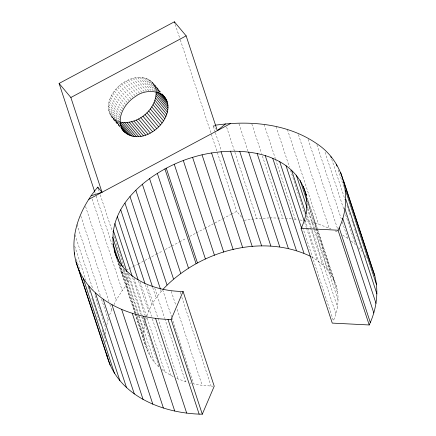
<?xml version="1.0" encoding="UTF-8"?>
<svg xmlns="http://www.w3.org/2000/svg" width="436" height="436" viewBox="0 0 436 436"><rect width="100%" height="100%" fill="white"/><g stroke="black" fill="none" stroke-linecap="round" stroke-linejoin="round"><path stroke-width="0.33" stroke-dasharray="2.18 1.64" d="M119.884 126.691C113.496 120.287 105.888 111.796 109.011 101.937C110.613 95.451 114.619 89.751 119.644 85.423C125.285 80.638 132.468 77.363 139.956 77.363C149.423 76.867 155.45 85.352 160.437 92.061M105.403 334.243L105.921 328.826L94.476 294.022M142.697 317.021L159.227 367.292C146.899 356.375 141.106 338.739 145.035 322.695M302.682 227.309L333.409 320.765C337.867 310.241 339.502 298.349 336.576 287.188L307.331 198.244M106.793 324.983L108.537 318.008M145.602 320.198L146.709 316.443M109.621 314.994L112.166 308.372M146.932 315.817C150.158 306.159 155.81 297.439 162.508 289.836M113.938 304.775L116.303 299.984L122.233 290.567L128.893 281.907L125.497 271.595M116.935 259.382L121.399 272.963L125.606 270.718M126.206 270.396L128.604 269.11M129.209 268.789L132.811 266.865M133.411 266.543L137.613 264.298M138.212 263.976L155.625 254.668M156.23 254.346L162.83 250.814M165.233 249.528L171.239 246.318M171.839 245.997L179.043 242.144M179.643 241.827L186.248 238.296M189.851 236.367L195.857 233.156M196.456 232.835L204.266 228.66M204.865 228.344L222.278 219.03M222.878 218.709L230.682 214.539M231.287 214.218L236.688 211.329L242.1 217.787M215.139 131.955L213.024 125.508L215.003 125.252M244.176 220.273L256.733 218.659L269.235 217.913M269.889 217.875L284.752 218.213M171.8 317.517L193.628 383.903L202.168 385.375L212.975 386.187M285.411 218.273L291.319 218.801M293.951 219.036L297.254 219.499M299.913 219.951L303.233 220.523M303.892 220.638L318.531 224.159L330.935 228.884M176.831 378.481L187.404 382.285M189.894 382.933L191.137 383.255M112.03 117.317L116.581 120.81L120.396 122.145M335.186 230.938L337.617 232.11M161.745 369.325L164.77 371.761L173.937 377.086M342.674 235.108L348.647 239.032M311.457 256.869C323.207 263.377 332.995 274.048 336.576 287.188M351.231 241.119L355.362 244.449L344.98 212.866M358.468 247.681L362.016 251.381M213.024 125.508L216.022 129.094M152.589 82.687L160.279 92.001M151.254 81.336L160.41 92.279M153.734 84.192L154.676 85.859L159.908 92.11M149.728 80.169L159.761 92.149M154.676 85.859L155.39 87.658L158.442 91.309M148.038 79.189L159.38 92.737M155.39 87.658L155.897 89.571L157.641 91.658M146.202 78.426L156.666 90.928M144.223 77.853L156.001 91.92M142.131 77.504L153.903 91.565M139.956 77.363L150.856 90.383M137.689 77.445L149.466 91.511M135.378 77.75L146.283 90.77M133.04 78.262L144.381 91.805M130.696 78.976L142.474 93.042M128.358 79.908L140.136 93.969M126.069 81.02L137.847 95.086M123.84 82.322L135.618 96.389M121.682 83.799L133.46 97.866M119.644 85.423L131.416 99.49M117.715 87.189L129.492 101.256M115.922 89.086L127.699 103.147M114.292 91.08L126.069 105.147M112.842 93.157L124.62 107.223M111.572 95.31L123.35 109.376M110.504 97.506L122.282 111.572M109.649 99.713L121.421 113.78M109.011 101.937L120.783 116.003M108.597 104.144L120.369 118.211M108.411 106.302L120.189 120.369M108.45 108.401L120.227 122.467M118.418 121.579L119.29 122.62M108.722 110.428L120.064 123.971M116.581 120.81L119.197 123.933M109.218 112.346L119.251 124.325M114.891 119.829L119.687 125.563M109.943 114.139L119.976 126.124M113.365 118.663L119.911 126.478M110.886 115.813L120.483 127.274M121.399 272.963L128.893 281.907M365.15 255.703L366.714 257.861M338.254 169.996L343.977 187.398M331.714 159.216L345.067 199.819M346.974 205.618L349.939 214.643M351.847 220.442L353.754 226.246M354.599 228.824L355.236 230.758M355.449 231.402L361.384 249.447M325.06 152.278L343.917 209.645M316.885 144.747L341.252 218.867M342.315 222.088L347.612 238.203M308.105 139.242L337.562 228.829M298.388 134.55L329.109 228.006M287.378 129.416L318.531 224.159M307.304 198.56L317.054 228.208M317.261 228.851L334.428 281.057M307.925 202.724L337.802 293.597M307.854 203.716L315.904 228.208M316.116 228.851L331.376 275.258M308.018 208.702L314.378 228.039M314.59 228.682L338.107 300.224M307.326 208.631L327.452 269.857M306.312 212.261L311.397 227.728M312.247 230.306L337.464 307.004M306.388 215.275L310.416 227.521M310.628 228.164L322.705 264.903M276.064 126.462L289.411 167.07M290.474 170.291L304.884 214.12M306.154 217.984L307.211 221.21M305.178 220.42L307.505 227.51M307.718 228.153L335.905 313.876M304.66 222.409L306.355 227.565M306.568 228.208L317.163 260.434M264.112 124.407L275.345 158.568M275.557 159.211L295.265 219.155M251.839 123.938L261.589 153.586M262.439 156.164L282.779 218.038M238.955 123.775L247.855 150.845M226.633 127.121L234.688 151.614M234.9 152.262L256.733 218.659M215.351 132.599L221.286 150.649M175.228 24.389L180.117 39.267M180.33 39.91L236.688 211.329M180.15 292.06L181 294.638M181.845 297.216L211.089 386.16M171.228 291.275L175.893 305.451M177.163 309.32L202.168 385.375M162.688 289.804L171.588 316.874M160.53 289.362L161.167 291.297M154.807 288.338L164.557 317.986M164.77 318.634L185.534 381.794M152.736 287.542L156.126 297.853M147.264 285.585L177.992 379.042M145.313 284.61L151.886 304.59M140.316 282.234L151.548 316.394M152.393 318.972L171.043 375.69M138.561 281.138L148.518 311.435M134.043 278.304L164.77 371.761M132.675 277.716L145.177 315.746M145.39 316.389L146.027 318.324M128.5 273.835L142.485 316.378M127.307 272.985L140.866 314.236M141.716 316.814L144.469 325.191M98.367 189.077L99.43 192.303M100.275 194.881L112.357 231.625M113.84 236.138L124.015 267.083M123.949 269.535L138.997 315.293M139.204 315.942L154.464 362.343M123.056 268.81L138.31 315.217M138.523 315.86L143.82 331.97M120.254 264.772L136.146 313.113M136.991 315.691L150.556 356.942M119.758 264.478L135.863 313.462M136.076 314.105L144.125 338.598M118.685 263.486L135.002 313.113M135.209 313.757L147.504 351.138M117.595 260.575L134.762 312.781M134.969 313.424L145.357 345.007M94.814 192.107L95.239 193.399M96.094 195.987L112.891 247.092M92.138 199.023L122.233 290.567M85.576 206.528L116.303 299.984M80.851 216.114L109.033 301.832M109.883 304.415L111.578 309.571M76.954 224.469L100.476 296.011M101.534 299.232L108.106 319.217M74.981 234.726L92.993 289.509M74.714 246.144L85.947 280.304M88.067 286.752L89.969 292.551M91.876 298.349L93.784 304.154M93.996 304.797L100.356 324.133M102.264 329.932L104.171 335.731M104.378 336.379L105.016 338.309L105.25 343.617M76.398 259.295L79.788 269.606M155.897 89.571L156.17 91.598"/><path stroke-width="0.65" d="M132.173 136.212L120.396 122.145C137.88 125.154 156.535 109.409 156.17 91.598L167.947 105.665C169.288 126.331 138.272 148.164 122.5 129.819M116.75 257.998C98.247 209.133 151.532 169.386 192.587 157.369C231.429 145.259 292.954 147.826 306.274 195.023M305.423 192.445C308.53 204.435 306.541 217.341 301.113 228.355L332.259 323.103L369.199 324.967L338.053 230.219C353.542 200.593 344.903 161.898 316.46 143.455C287.046 123.377 249.447 120.227 215.003 125.252M369.199 324.967C376.415 309.751 379.042 292.076 374.78 275.634L343.633 180.891M230.453 123.622L102.019 192.265L97.735 187.148C80.633 207.487 68.97 235.113 76 261.818L107.147 356.566C118.679 396.716 164.083 413.688 202.293 414.2L171.141 319.457L183.082 291.461C155.51 291.33 122.549 279.263 114.205 250.264M202.293 414.2L214.229 386.203L183.082 291.461M162.96 289.351C199.094 250.891 262.058 232.829 310.884 256.51M225.576 123.895L217.308 130.631L186.15 35.866L174.378 21.8L59.089 83.434L94.601 191.459M88.889 199.306L102.019 192.265L70.861 97.501L59.089 83.434M70.861 97.501L186.15 35.866M91.08 195.802L102.019 192.265M76 261.818C87.532 301.974 132.931 318.945 171.141 319.457M301.113 228.355L338.053 230.219M167.947 105.665C166.944 89.707 145.924 88.17 135.618 96.389C124.5 103.065 114.712 119.475 123.808 131.383M162.187 94.143L164.367 96.748M162.459 94.607L165.511 98.253M161.718 93.844L163.026 95.402M161.652 94.192L166.454 99.926M159.75 92.868L167.168 101.724M158.077 92.176L167.675 103.637M156.208 93.696L167.985 107.763M156.023 95.855L167.8 109.921M155.608 98.062L167.386 112.128M154.971 100.285L166.748 114.352M154.115 102.493L165.887 116.559M153.047 104.689L164.824 118.756M151.772 106.842L163.549 120.908M150.327 108.918L162.105 122.985M148.698 110.918L160.47 124.985M146.905 112.81L158.682 126.876M144.975 114.575L156.753 128.642M142.937 116.199L154.715 130.266M140.779 117.676L152.556 131.743M138.55 118.979L150.327 133.045M136.261 120.096L148.038 134.157M133.923 121.023L145.7 135.089M131.579 121.737L143.357 135.803M129.241 122.254L141.019 136.315M126.931 122.554L138.708 136.621M124.663 122.636L136.441 136.702M122.489 122.5L134.266 136.561M120.167 123.661L130.195 135.64M120.505 125.497L128.358 134.877M120.995 127.121L126.669 133.896M120.848 127.165L121.72 128.206M121.219 128.037L125.143 132.729M121.355 128.315L122.663 129.874M371.766 267.05L374.78 275.634M340.614 172.307L371.554 266.407M345.35 189.862L376.502 284.604M336.347 164.198L336.984 166.132M345.764 199.143L376.911 293.886M330.87 156.638L331.289 157.925M344.86 208.626L376.012 303.374M342.674 218.24L373.826 312.983M339.203 227.886L370.355 322.629M303.276 186.314L306.246 195.339M300.224 180.515L307.217 201.781M296.306 175.114L307.113 207.983M291.553 170.16L305.963 213.989M286.011 165.691L304.235 221.117M279.738 161.767L301.565 228.153M272.789 158.415L303.941 253.158M265.241 155.657L296.393 250.4M257.153 153.548L288.305 248.297M248.613 152.082L279.759 246.825M239.691 151.292L270.843 246.035M230.486 151.167L261.638 245.909M221.079 151.728L252.231 246.476M174.378 21.8L174.803 23.092M211.569 152.949L242.721 247.692M202.042 154.84L233.189 249.588M192.587 157.369L223.739 252.112M183.3 160.508L214.452 255.251M174.258 164.241L205.411 258.984M166.274 168.165L197.421 262.908M164.901 168.895L196.047 263.644M157.314 173.299L188.461 268.047M149.543 178.553L180.695 273.301M142.37 184.215L173.517 278.958M135.841 190.232L166.993 284.981M130.015 196.549L160.317 288.719M168.002 319.414L199.148 414.162M124.974 203.111L152.524 286.899M120.734 209.841L144.888 283.318M155.516 318.302L186.668 413.045M117.371 216.687L138.136 279.852M114.875 223.575L132.255 276.429M143.564 316.247L174.716 410.99M113.316 230.448L126.881 271.699M97.735 187.148L98.154 188.434M112.668 237.228L122.418 266.876M119.404 262.194L119.829 263.486M112.979 243.855L119.121 262.543M116.352 256.395L117.197 258.973M132.25 313.293L163.396 408.036M121.666 309.446L152.818 404.194M111.948 304.753L143.095 399.501M103.169 299.254L134.321 393.997M95.419 293.008L126.565 387.751M88.759 286.07L119.911 380.819M83.281 278.511L114.434 373.254M74.278 252.847L74.703 254.139M79.014 270.402L110.161 365.15M106.537 353.362L107.147 356.566"/></g></svg>
